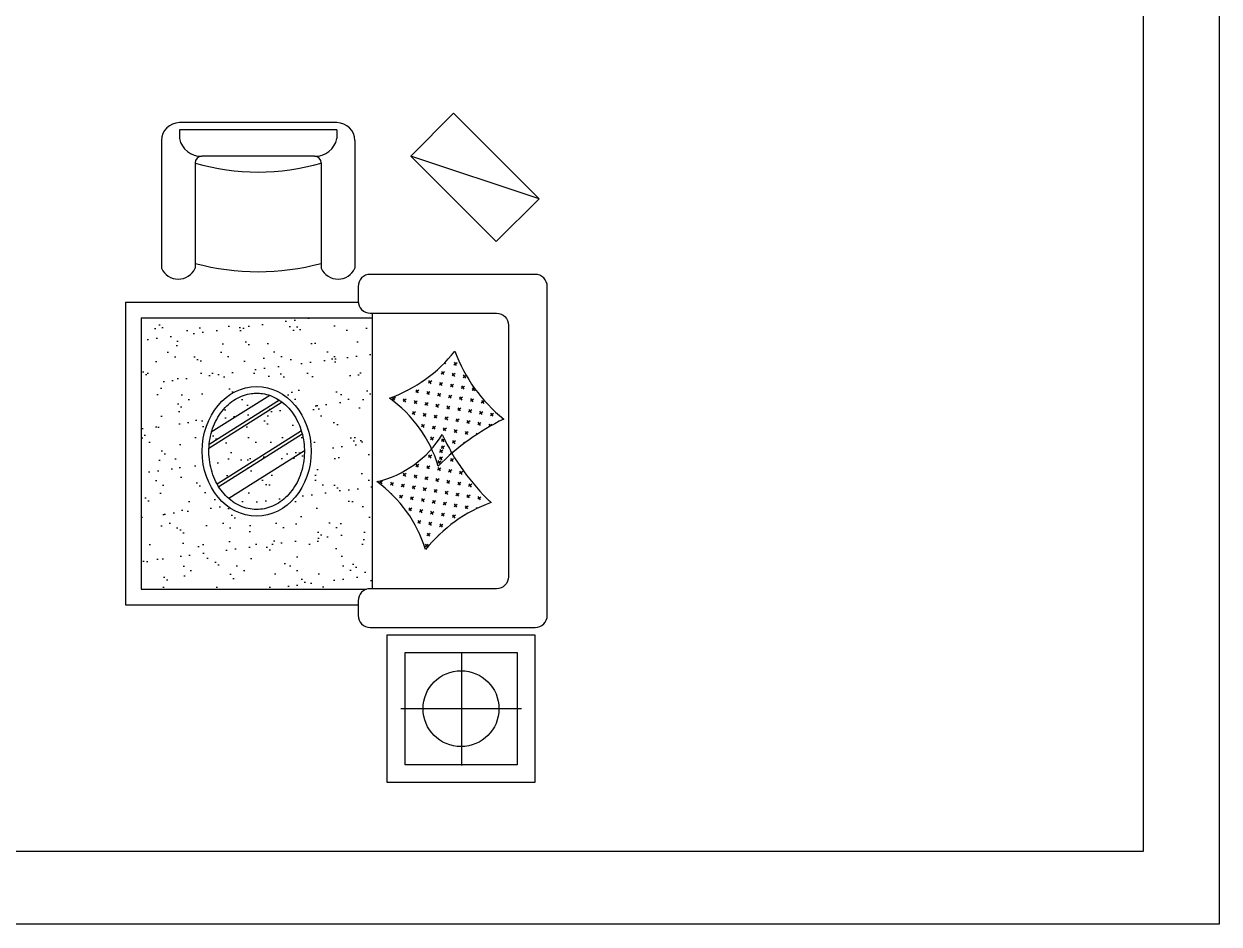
# Model space of a CAD drawing. Header units: inches. Extents: x 4.9 to 47.4, y 12.3 to 37.1.
# Drawn here: x 42.11 to 47.44, y 12.28 to 16.29 of the extents above; entities that cross this region are included whole.
import ezdxf

# ---------------------------------------------------------------- set-up
doc = ezdxf.new("R2010")
doc.units = ezdxf.units.IN
doc.header["$MEASUREMENT"] = 0
for name, color, linetype in [('02', 2, 'Continuous'), ('8', 8, 'Continuous'), ('kadrbm', 4, 'Continuous')]:
    doc.layers.add(name, color=color, linetype=linetype)

# ---------------------------------------------------------------- blocks, each defined once
blk = doc.blocks.new('kadrbm')
at = {"layer": 'kadrbm', "color": 4}
blk.add_lwpolyline([(0, 0), (0, 24.7972), (21, 24.7972), (21, 0), (0, 0)], close=True, dxfattribs=at)
blk.add_lwpolyline([(20.6631, 0.3257), (20.6631, 24.4603), (0.3369, 24.4603), (0.3369, 0.3257), (20.6631, 0.3257)], dxfattribs=at)

msp = doc.modelspace()

# ---------------------------------------------------------------- hatches: boundary and pattern name
at = {"layer": '8'}
h = msp.add_hatch(dxfattribs=at)
h.set_pattern_fill('AR-SAND', color=256, scale=0.003, style=0)
h.set_pattern_definition([(37.5, (-87.67853, -1011.62535), (-0.004800094, 0.146823971), [0, -0.115824, 0, -0.12954, 0, -0.123825]), (7.5, (-87.67853, -1011.62535), (0.134856985, 0.21504753), [0, -0.062484, 0, -0.104394, 0, -0.040005]), (327.5, (-87.77225, -1011.62535), (0.237297711, 0.000431155), [0, -0.0381, 0, -0.13716, 0, -0.17907]), (317.5, (-87.77225, -1011.62535), (0.229066936, 0.066878797), [0, -0.01905, 0, -0.089916, 0, -0.10287])])
h.paths.add_polyline_path([(43.662, 14.9839), (42.6311, 14.9839), (42.6311, 13.7719), (43.6365, 13.7719, -0.079701), (43.6532, 13.7746), (43.662, 13.7746)])
edge = h.paths.add_edge_path(flags=16)
edge.add_ellipse((43.1468, 14.3877), major_axis=(0, 0.2895), ratio=0.839999, start_angle=0, end_angle=360)
edge = h.paths.add_edge_path(flags=0)
edge.add_spline(control_points=[(43.1468, 14.6472), (43.1392, 14.6472), (43.1316, 14.6467), (43.1118, 14.6441), (43.0997, 14.6412), (43.0759, 14.6328), (43.0642, 14.6273), (43.0418, 14.6139), (43.031, 14.606), (43.0107, 14.5878), (43.0011, 14.5776), (42.9836, 14.5552), (42.9757, 14.543), (42.9616, 14.5169), (42.9555, 14.5031), (42.9455, 14.4744), (42.9416, 14.4594), (42.9359, 14.4288), (42.9343, 14.4132), (42.9333, 14.3819), (42.934, 14.3662), (42.9377, 14.3351), (42.9407, 14.3198), (42.9489, 14.2902), (42.9541, 14.2758), (42.9665, 14.2486), (42.9737, 14.2356), (42.9898, 14.2116), (42.9987, 14.2005), (43.018, 14.1805), (43.0283, 14.1716), (43.0499, 14.1561), (43.0612, 14.1496), (43.0845, 14.139), (43.0965, 14.135), (43.1208, 14.1296), (43.1331, 14.1282), (43.1577, 14.128), (43.17, 14.1292), (43.1943, 14.1342), (43.2064, 14.138), (43.2298, 14.1482), (43.2412, 14.1545), (43.2629, 14.1696), (43.2733, 14.1783), (43.2928, 14.198), (43.3018, 14.209), (43.3182, 14.2327), (43.3256, 14.2455), (43.3383, 14.2726), (43.3437, 14.2868), (43.3522, 14.3163), (43.3554, 14.3316), (43.3594, 14.3625), (43.3603, 14.3782), (43.3597, 14.4096), (43.3582, 14.4252), (43.3529, 14.4559), (43.3492, 14.4709), (43.3395, 14.4998), (43.3335, 14.5138), (43.3198, 14.54), (43.312, 14.5524), (43.2947, 14.5751), (43.2853, 14.5855), (43.2651, 14.604), (43.2544, 14.6121), (43.2321, 14.6259), (43.2206, 14.6316), (43.1968, 14.6404), (43.1847, 14.6435), (43.164, 14.6466), (43.1554, 14.6472), (43.1468, 14.6472)], knot_values=[0, 0, 0, 0, 0.109977, 0.109977, 0.2879, 0.2879, 0.465823, 0.465823, 0.643746, 0.643746, 0.821669, 0.821669, 0.999592, 0.999592, 1.177515, 1.177515, 1.355438, 1.355438, 1.533361, 1.533361, 1.711284, 1.711284, 1.889207, 1.889207, 2.06713, 2.06713, 2.245053, 2.245053, 2.422976, 2.422976, 2.600899, 2.600899, 2.778822, 2.778822, 2.956745, 2.956745, 3.134669, 3.134669, 3.312592, 3.312592, 3.490515, 3.490515, 3.668438, 3.668438, 3.846361, 3.846361, 4.024284, 4.024284, 4.202207, 4.202207, 4.38013, 4.38013, 4.558053, 4.558053, 4.735976, 4.735976, 4.913899, 4.913899, 5.091822, 5.091822, 5.269745, 5.269745, 5.447668, 5.447668, 5.625591, 5.625591, 5.803514, 5.803514, 5.981437, 5.981437, 6.159361, 6.159361, 6.283185, 6.283185, 6.283185, 6.283185], degree=3, periodic=0)
h = msp.add_hatch(dxfattribs=at)
h.set_pattern_fill('CROSS', color=256, scale=0.0055, angle=125.7121, style=0)
h.set_pattern_definition([(125.71213, (44.187337, 24.856148), (-0.04874388, 0.00797152), [0.0174625, -0.0523875]), (215.71213, (44.18933, 24.868334), (-0.00797152, -0.04874388), [0.0174625, -0.0523875])])
h.paths.add_polyline_path([(43.9573, 14.3217, -0.083733), (44.2494, 14.5317, -0.136567), (44.0315, 14.8348, -0.142845), (43.7394, 14.6248, -0.164236)])
h = msp.add_hatch(dxfattribs=at)
h.set_pattern_fill('CROSS', color=256, scale=0.0055, angle=125.7121, style=0)
h.set_pattern_definition([(125.71213, (44.1307, 24.48368), (-0.04874388, 0.00797152), [0.0174625, -0.0523875]), (215.71213, (44.132692, 24.495865), (-0.00797152, -0.04874388), [0.0174625, -0.0523875])])
h.paths.add_polyline_path([(44.1928, 14.1592, 0.137173), (43.9007, 13.9492, 0.16256), (43.6827, 14.2524, 0.202697), (43.9749, 14.4624, 0.094969)])

# ---------------------------------------------------------------- linework, layer by layer
at = {"layer": '02'}
for p, q in [((43.5051, 15.8542, -0.1), (42.8021, 15.8542, -0.1)), ((43.5051, 15.822, -0.1), (42.8021, 15.822, -0.1)), ((42.8021, 15.822, -0.1), (42.8021, 15.7829, -0.1)), ((43.5051, 15.822, -0.1), (43.5051, 15.7829, -0.1)), ((42.7221, 15.7742, -0.1), (42.7221, 15.2042, -0.1)), ((43.5851, 15.7742, -0.1), (43.5851, 15.2042, -0.1)), ((43.4051, 15.7042, -0.1), (42.9021, 15.7042, -0.1)), ((44.4074, 15.5145, -0.1), (43.8346, 15.7054, -0.1)), ((42.8721, 15.6742, -0.1), (42.8721, 15.2042, -0.1)), ((43.4351, 15.6742, -0.1), (43.4351, 15.2042, -0.1)), ((42.5611, 15.0539, -0.1), (42.5611, 13.7019, -0.1)), ((42.5611, 15.0539, -0.1), (43.5998, 15.0539, -0.1)), ((43.662, 15.0042, -0.1), (43.662, 13.7746, -0.1)), ((42.6311, 14.9839, -0.1), (42.6311, 13.7719, -0.1)), ((42.6311, 14.9839, -0.1), (43.662, 14.9839, -0.1)), ((43.2486, 14.6156, -0.1), (42.9351, 14.418, -0.1)), ((43.2056, 14.6371, -0.1), (42.9446, 14.4726, -0.1)), ((43.2612, 14.6066, -0.1), (42.9339, 14.4003, -0.1)), ((43.3465, 14.4786, -0.1), (42.9707, 14.2417, -0.1)), ((43.3505, 14.4642, -0.1), (42.978, 14.2294, -0.1)), ((43.36, 14.3892, -0.1), (43.0229, 14.1767, -0.1)), ((42.6311, 13.7719, -0.1), (43.6365, 13.7719, -0.1)), ((42.5611, 13.7019, -0.1), (43.5997, 13.7019, -0.1)), ((44.0614, 13.4898, -0.1), (44.0614, 12.9858, -0.1)), ((44.3284, 13.2392, -0.1), (43.7896, 13.2392, -0.1))]:
    msp.add_line(p, q, dxfattribs=at)
at = {"layer": '02', "elevation": -0.1}
for points in [[(44.2164, 15.3236), (44.4074, 15.5145), (44.0255, 15.8963), (43.8346, 15.7054)], [(43.729, 13.5692), (44.389, 13.5692), (44.389, 12.9092), (43.729, 12.9092)], [(43.809, 13.4892), (44.309, 13.4892), (44.309, 12.9892), (43.809, 12.9892)]]:
    msp.add_lwpolyline(points, close=True, dxfattribs=at)
msp.add_lwpolyline([(43.5997, 13.6551, 0.414214), (43.6532, 13.6015), (44.3902, 13.6015, 0.414214), (44.4437, 13.6551), (44.4437, 15.1237, 0.414214), (44.3902, 15.1772), (43.6532, 15.1772, 0.414214), (43.5997, 15.1237), (43.5997, 15.0577, 0.414214), (43.6532, 15.0042), (44.2172, 15.0042, -0.414214), (44.2707, 14.9506), (44.2707, 13.8281, -0.414214), (44.2172, 13.7746), (43.6532, 13.7746, 0.414214), (43.5997, 13.721)], format="xyb", close=True, dxfattribs=at)
at = {"layer": '02'}
msp.add_circle((44.059, 13.2392, -0.1), 0.1694, dxfattribs=at)
for centre, radius, start, end in [((42.8021, 15.7742, -0.1), 0.08, 90, 180), ((43.5051, 15.7742, -0.1), 0.08, 0, 90), ((42.8993, 15.8034, -0.1), 0.0992, 191.8921, 271.6653), ((43.408, 15.8034, -0.1), 0.0992, 268.3347, 348.1079), ((42.9021, 15.6742, -0.1), 0.03, 90, 180), ((43.4051, 15.6742, -0.1), 0.03, 0, 90), ((43.1536, 16.6283, -0.1), 0.9948, 253.563, 286.437), ((42.7971, 15.2384, -0.1), 0.0824, 204.5051, 335.4949), ((43.1536, 16.274, -0.1), 1.0849, 254.9628, 285.0372), ((43.5101, 15.2384, -0.1), 0.0824, 204.5051, 335.4949), ((43.5254, 15.2307, -0.1), 0.6425, 289.4533, 321.971), ((44.6851, 15.0748, -0.1), 0.6962, 200.1589, 231.2653), ((43.3993, 14.1505, -0.1), 0.5837, 17.0586, 54.3657), ((44.726, 13.5606, -0.1), 1.0817, 116.1394, 135.2848), ((43.5804, 14.7029, -0.1), 0.462, 282.7953, 328.629), ((44.8747, 14.8793, -0.1), 0.9917, 204.8621, 226.5622), ((43.3378, 13.7745, -0.1), 0.5894, 17.2457, 54.1786), ((44.4223, 13.5318, -0.1), 0.668, 110.0907, 141.3335)]:
    msp.add_arc(centre, radius, start, end, dxfattribs=at)
msp.add_ellipse((43.1468, 14.3877, -0.1), major_axis=(0, 0.2895), ratio=0.839999, dxfattribs=at)
msp.add_open_spline([(43.1468, 14.6472, -0.1), (43.1392, 14.6472, -0.1), (43.1316, 14.6467, -0.1), (43.1118, 14.6441, -0.1), (43.0997, 14.6412, -0.1), (43.0759, 14.6328, -0.1), (43.0642, 14.6273, -0.1), (43.0418, 14.6139, -0.1), (43.031, 14.606, -0.1), (43.0107, 14.5878, -0.1), (43.0011, 14.5776, -0.1), (42.9836, 14.5552, -0.1), (42.9757, 14.543, -0.1), (42.9616, 14.5169, -0.1), (42.9555, 14.5031, -0.1), (42.9455, 14.4744, -0.1), (42.9416, 14.4594, -0.1), (42.9359, 14.4288, -0.1), (42.9343, 14.4132, -0.1), (42.9333, 14.3819, -0.1), (42.934, 14.3662, -0.1), (42.9377, 14.3351, -0.1), (42.9407, 14.3198, -0.1), (42.9489, 14.2902, -0.1), (42.9541, 14.2758, -0.1), (42.9665, 14.2486, -0.1), (42.9737, 14.2356, -0.1), (42.9898, 14.2116, -0.1), (42.9987, 14.2005, -0.1), (43.018, 14.1805, -0.1), (43.0283, 14.1716, -0.1), (43.0499, 14.1561, -0.1), (43.0612, 14.1496, -0.1), (43.0845, 14.139, -0.1), (43.0965, 14.135, -0.1), (43.1208, 14.1296, -0.1), (43.1331, 14.1282, -0.1), (43.1577, 14.128, -0.1), (43.17, 14.1292, -0.1), (43.1943, 14.1342, -0.1), (43.2064, 14.138, -0.1), (43.2298, 14.1482, -0.1), (43.2412, 14.1545, -0.1), (43.2629, 14.1696, -0.1), (43.2733, 14.1783, -0.1), (43.2928, 14.198, -0.1), (43.3018, 14.209, -0.1), (43.3182, 14.2327, -0.1), (43.3256, 14.2455, -0.1), (43.3383, 14.2726, -0.1), (43.3437, 14.2868, -0.1), (43.3522, 14.3163, -0.1), (43.3554, 14.3316, -0.1), (43.3594, 14.3625, -0.1), (43.3603, 14.3782, -0.1), (43.3597, 14.4096, -0.1), (43.3582, 14.4252, -0.1), (43.3529, 14.4559, -0.1), (43.3492, 14.4709, -0.1), (43.3395, 14.4998, -0.1), (43.3335, 14.5138, -0.1), (43.3198, 14.54, -0.1), (43.312, 14.5524, -0.1), (43.2947, 14.5751, -0.1), (43.2853, 14.5855, -0.1), (43.2651, 14.604, -0.1), (43.2544, 14.6121, -0.1), (43.2321, 14.6259, -0.1), (43.2206, 14.6316, -0.1), (43.1968, 14.6404, -0.1), (43.1847, 14.6435, -0.1), (43.164, 14.6466, -0.1), (43.1554, 14.6472, -0.1), (43.1468, 14.6472, -0.1)], degree=3, knots=[0, 0, 0, 0, 0.109977, 0.109977, 0.2879, 0.2879, 0.465823, 0.465823, 0.643746, 0.643746, 0.821669, 0.821669, 0.999592, 0.999592, 1.177515, 1.177515, 1.355438, 1.355438, 1.533361, 1.533361, 1.711284, 1.711284, 1.889207, 1.889207, 2.06713, 2.06713, 2.245053, 2.245053, 2.422976, 2.422976, 2.600899, 2.600899, 2.778822, 2.778822, 2.956745, 2.956745, 3.134669, 3.134669, 3.312592, 3.312592, 3.490515, 3.490515, 3.668438, 3.668438, 3.846361, 3.846361, 4.024284, 4.024284, 4.202207, 4.202207, 4.38013, 4.38013, 4.558053, 4.558053, 4.735976, 4.735976, 4.913899, 4.913899, 5.091822, 5.091822, 5.269745, 5.269745, 5.447668, 5.447668, 5.625591, 5.625591, 5.803514, 5.803514, 5.981437, 5.981437, 6.159361, 6.159361, 6.283185, 6.283185, 6.283185, 6.283185], dxfattribs=at)

# ---------------------------------------------------------------- block references
at = {"layer": 'kadrbm'}
msp.add_blockref('kadrbm', (26.442, 12.2779), dxfattribs=at)

doc.saveas('drawing.dxf')
